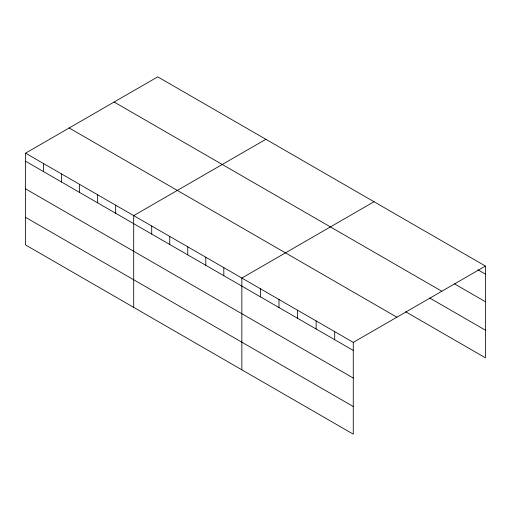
<?xml version="1.0" encoding="UTF-8"?>
<svg xmlns="http://www.w3.org/2000/svg" width="511" height="511" viewBox="0 0 511 511"><rect width="100%" height="100%" fill="white"/><g stroke="black" fill="none" stroke-linecap="round" stroke-linejoin="round"><path stroke-width="0.77" d="M405.664 311.767L485.45 357.828L485.45 266.059L157.733 76.854L25.55 153.172L25.55 244.941L353.267 434.146L353.267 342.376L25.55 153.172M265.88 139.292L133.697 215.61L133.697 307.379M374.026 201.73L241.844 278.048L241.844 369.817M353.267 342.376L485.45 266.059M477.887 269.751L485.45 274.12M454.496 283.873L485.45 301.745M114.113 102.04L441.83 291.244M429.738 298.041L485.45 330.208M69.17 127.986L396.887 317.19M25.55 161.233L353.267 350.437M25.55 188.853L353.267 378.063M25.55 217.316L353.267 406.52M334.699 331.652L334.699 339.713M316.124 320.934L316.124 328.995M297.555 310.209L297.555 318.27M278.987 299.491L278.987 307.552M260.412 288.766L260.412 296.827M223.818 267.643L223.818 275.704M205.792 257.231L205.792 265.292M187.767 246.826L187.767 254.887M169.748 236.421L169.748 244.482M151.722 226.015L151.722 234.076M115.671 205.205L115.671 213.266M97.646 194.793L97.646 202.854M79.62 184.388L79.62 192.449M61.601 173.983L61.601 182.044M43.576 163.577L43.576 171.639"/></g></svg>
